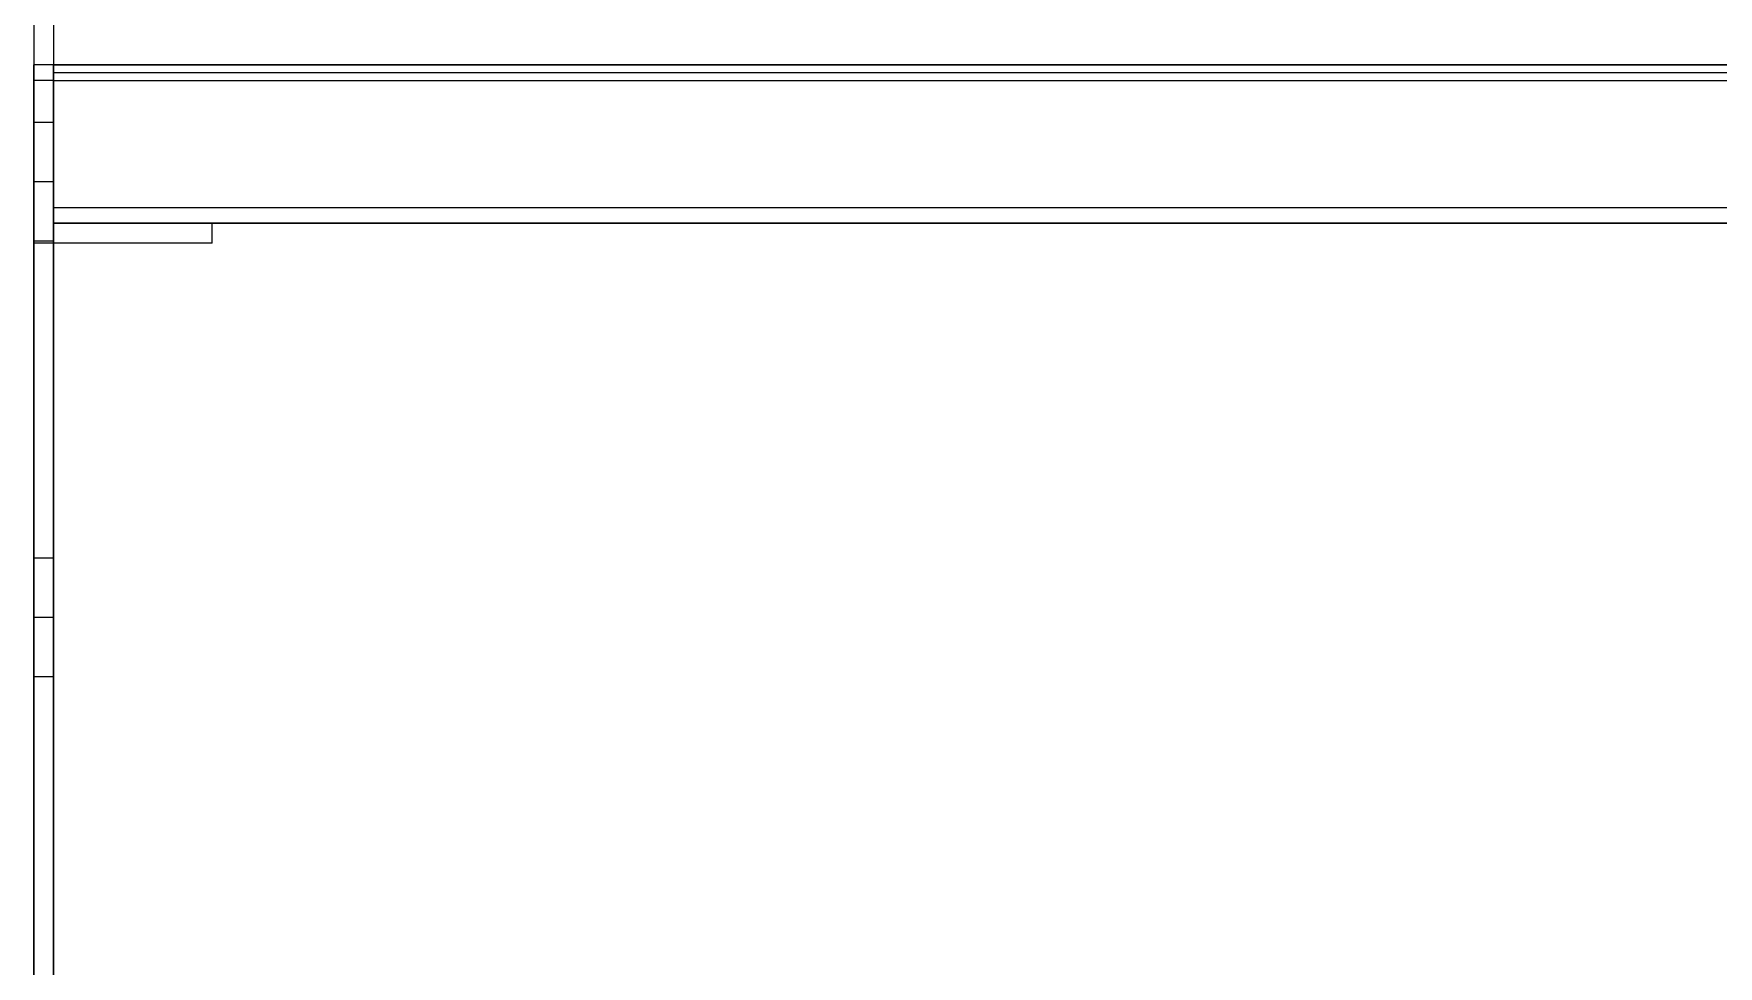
# Model space of a CAD drawing. Header units: millimetres. Extents: x 27531 to 32481, y 14140 to 19587.
# Drawn here: x 27949.2 to 28366.6, y 15274.5 to 15505.7 of the extents above; entities that cross this region are included whole.
import ezdxf

# ---------------------------------------------------------------- set-up
doc = ezdxf.new("R2010")
doc.units = ezdxf.units.MM
doc.header["$LTSCALE"] = 3
doc.layers.add('Warstwa 1', color=7, linetype='Continuous')

# ---------------------------------------------------------------- blocks, each defined once
blk = doc.blocks.new('ad')
at = {"layer": 'Warstwa 1', "color": 7, "lineweight": 18}
for points in [[(-18972.88, 39860.69), (-18977.79, 39860.69)], [(-18977.79, 39860.69), (-18977.79, 39860.69)], [(-18972.88, 39860.69), (-18977.79, 39860.69)], [(-18977.79, 39860.69), (-18977.79, 39816.51)], [(-18977.79, 39856.77), (-18977.79, 39860.69)], [(-18972.88, 39860.69), (-18977.79, 39860.69)], [(-18977.79, 39860.69), (-18977.79, 39860.69)], [(-18972.88, 39860.69), (-18977.79, 39860.69)], [(-18977.79, 39856.77), (-18977.79, 39860.69)], [(-18977.79, 39860.69), (-18977.79, 39816.51)], [(-18972.88, 39860.69), (-17401.8, 39860.69)], [(-18972.88, 39860.69), (-18972.88, 39860.69)], [(-18972.88, 39860.69), (-17401.8, 39860.69)], [(-18972.88, 39856.77), (-18972.88, 39860.69)], [(-18972.88, 39860.69), (-18972.88, 39856.77)], [(-18972.88, 39860.69), (-17401.8, 39860.69)], [(-18972.88, 39860.69), (-18972.88, 39860.69)], [(-18972.88, 39860.69), (-17401.8, 39860.69)], [(-18972.88, 39856.77), (-18972.88, 39860.69)], [(-18972.88, 39860.69), (-18972.88, 39856.77)], [(-18972.88, 39860.69), (-17401.8, 39860.69)], [(-18972.88, 39860.69), (-18972.88, 39860.69)], [(-18972.88, 39860.69), (-17401.8, 39860.69)], [(-18972.88, 39860.69), (-17401.8, 39860.69)], [(-18972.88, 39860.69), (-18972.88, 39860.69)], [(-18972.88, 39860.69), (-17401.8, 39860.69)], [(-18972.88, 39860.69), (-17401.8, 39860.69)], [(-18972.88, 39860.69), (-17401.8, 39860.69)], [(-18972.88, 39860.69), (-18972.88, 39860.69)], [(-18972.88, 39860.69), (-17401.8, 39860.69)], [(-18972.88, 39860.69), (-17401.8, 39860.69)], [(-18972.88, 39860.69), (-18972.88, 39856.77)], [(-18972.88, 39860.69), (-18972.88, 39860.69)], [(-18972.88, 39860.69), (-18972.88, 39860.69)], [(-18972.88, 39860.69), (-18972.88, 39856.77)], [(-18972.88, 39860.69), (-18972.88, 39816.51)], [(-18972.88, 39860.69), (-18972.88, 39860.69)], [(-18972.88, 39860.69), (-18972.88, 39816.51)], [(-18972.88, 39860.69), (-18972.88, 39856.77)], [(-18972.88, 39860.69), (-18972.88, 39860.69)], [(-18972.88, 39821.42), (-18972.88, 39860.69)], [(-17401.8, 39860.69), (-18972.88, 39860.69)], [(-18972.88, 39858.73), (-18972.88, 39860.69)], [(-18972.88, 39860.69), (-18972.88, 39821.42)], [(-18972.88, 39860.69), (-18972.88, 39860.69)], [(-17401.8, 39860.69), (-18972.88, 39860.69)], [(-18972.88, 39860.69), (-18972.88, 39858.73)], [(-18972.88, 39860.69), (-18972.88, 39821.42)], [(-18972.88, 39860.69), (-18972.88, 39860.69)], [(-17401.8, 39860.69), (-18972.88, 39860.69)], [(-18972.88, 39860.69), (-18972.88, 39858.73)], [(-18972.88, 39860.69), (-18972.88, 39860.69)], [(-18972.88, 39821.42), (-18972.88, 39860.69)], [(-17401.8, 39860.69), (-18972.88, 39860.69)], [(-18972.88, 39858.73), (-18972.88, 39860.69)], [(-18977.79, 39409.01), (-18977.79, 39856.77)], [(-18972.88, 39856.77), (-18977.79, 39856.77)], [(-18977.79, 39409.01), (-18977.79, 39856.77)], [(-18972.88, 39856.77), (-18977.79, 39856.77)], [(-18972.88, 39858.73), (-18972.88, 39821.42)], [(-17401.8, 39858.73), (-18972.88, 39858.73)], [(-18972.88, 39821.42), (-18972.88, 39858.73)], [(-17401.8, 39858.73), (-18972.88, 39858.73)], [(-18972.88, 39821.42), (-18972.88, 39858.73)], [(-17401.8, 39858.73), (-18972.88, 39858.73)], [(-18972.88, 39858.73), (-18972.88, 39821.42)], [(-17401.8, 39858.73), (-18972.88, 39858.73)], [(-18972.88, 39821.42), (-18972.88, 39856.77)], [(-18972.88, 39856.77), (-18972.88, 39821.42)], [(-18972.88, 39856.77), (-17401.8, 39856.77)], [(-18972.88, 39856.77), (-17401.8, 39856.77)], [(-18972.88, 39821.42), (-18972.88, 39856.77)], [(-18972.88, 39856.77), (-18972.88, 39821.42)], [(-18972.88, 39856.77), (-17401.8, 39856.77)], [(-18972.88, 39856.77), (-17401.8, 39856.77)], [(-18972.88, 39856.77), (-17401.8, 39856.77)], [(-18972.88, 39825.34), (-18972.88, 39856.77)], [(-18972.88, 39856.77), (-18972.88, 39821.42)], [(-18972.88, 39856.77), (-17401.8, 39856.77)], [(-18972.88, 39856.77), (-17401.8, 39856.77)], [(-18972.88, 39821.42), (-18972.88, 39856.77)], [(-18972.88, 39856.77), (-18972.88, 39821.42)], [(-18972.88, 39856.77), (-17401.8, 39856.77)], [(-18972.88, 39856.77), (-17401.8, 39856.77)], [(-18972.88, 39856.77), (-17401.8, 39856.77)], [(-18972.88, 39821.42), (-18972.88, 39856.77)], [(-18972.88, 39856.77), (-18972.88, 39821.42)], [(-18972.88, 39856.77), (-17401.8, 39856.77)], [(-18972.88, 39821.42), (-18972.88, 39856.77)], [(-18972.88, 39856.77), (-18972.88, 39821.42)], [(-18972.88, 39856.77), (-17401.8, 39856.77)], [(-18972.88, 39409.01), (-18972.88, 39856.77)], [(-18972.88, 39409.01), (-18972.88, 39856.77)], [(-18977.79, 39846.42), (-18977.79, 39846.42)], [(-18972.88, 39846.42), (-18977.79, 39846.42)], [(-18972.88, 39846.42), (-18977.79, 39846.42)], [(-18972.88, 39846.42), (-18972.88, 39846.42)], [(-18972.88, 39831.69), (-18977.79, 39831.69)], [(-18972.88, 39831.69), (-18977.79, 39831.69)], [(-18972.88, 39825.34), (-17401.8, 39825.34)], [(-18972.88, 39823.05), (-18972.88, 39823.05)], [(-18972.88, 39821.42), (-18972.88, 39821.42)], [(-18972.88, 39821.42), (-18972.88, 39821.42)], [(-18972.88, 39821.42), (-17401.8, 39821.42)], [(-18972.88, 39821.42), (-18972.88, 39821.42)], [(-18972.88, 39821.42), (-18972.88, 39821.42)], [(-18972.88, 39821.42), (-18972.88, 39821.42)], [(-18972.88, 39821.42), (-18972.88, 39821.42)], [(-18933.6, 39821.42), (-18972.88, 39821.42)], [(-18972.88, 39816.51), (-18972.88, 39821.42)], [(-18972.88, 39821.42), (-18972.88, 39821.42)], [(-18972.88, 39816.51), (-18972.88, 39821.42)], [(-18933.6, 39821.42), (-18972.88, 39821.42)], [(-18933.6, 39821.42), (-18972.88, 39821.42)], [(-18972.88, 39816.51), (-18972.88, 39821.42)], [(-18972.88, 39821.42), (-18972.88, 39821.42)], [(-18972.88, 39816.51), (-18972.88, 39821.42)], [(-18933.6, 39821.42), (-18972.88, 39821.42)], [(-18972.88, 39821.42), (-18972.88, 39821.42)], [(-18972.88, 39821.42), (-18972.88, 39821.42)], [(-18972.88, 39821.42), (-18972.88, 39821.42)], [(-18972.88, 39821.42), (-18972.88, 39821.42)], [(-18933.6, 39816.51), (-18933.6, 39821.42)], [(-18933.6, 39816.51), (-18933.6, 39821.42)], [(-18933.6, 39821.42), (-18933.6, 39821.42)], [(-18933.6, 39816.51), (-18933.6, 39821.42)], [(-18933.6, 39816.51), (-18933.6, 39821.42)], [(-18933.6, 39821.42), (-18933.6, 39821.42)], [(-18977.79, 39816.97), (-18977.79, 39816.97)], [(-18972.88, 39816.97), (-18977.79, 39816.97)], [(-18972.88, 39816.97), (-18977.79, 39816.97)], [(-18977.79, 39816.51), (-18977.79, 39409.01)], [(-18972.88, 39816.51), (-18977.79, 39816.51)], [(-18972.88, 39816.51), (-18977.79, 39816.51)], [(-18977.79, 39816.51), (-18977.79, 39409.01)], [(-18972.88, 39816.97), (-18972.88, 39816.97)], [(-18933.6, 39816.51), (-18972.88, 39816.51)], [(-18972.88, 39816.51), (-18972.88, 39816.51)], [(-18933.6, 39816.51), (-18972.88, 39816.51)], [(-18933.6, 39816.51), (-18972.88, 39816.51)], [(-18972.88, 39816.51), (-18972.88, 39816.51)], [(-18933.6, 39816.51), (-18972.88, 39816.51)], [(-18972.88, 39816.51), (-18972.88, 39409.01)], [(-18972.88, 39816.51), (-18972.88, 39409.01)], [(-18933.6, 39816.51), (-18933.6, 39816.51)], [(-18933.6, 39816.51), (-18933.6, 39816.51)], [(-18977.79, 39738.41), (-18977.79, 39738.41)], [(-18972.88, 39738.41), (-18977.79, 39738.41)], [(-18972.88, 39738.41), (-18977.79, 39738.41)], [(-18977.79, 39738.41), (-18977.79, 39738.41)], [(-18972.88, 39738.41), (-18977.79, 39738.41)], [(-18972.88, 39738.41), (-18977.79, 39738.41)], [(-18977.79, 39738.41), (-18977.79, 39738.41)], [(-18972.88, 39738.41), (-18977.79, 39738.41)], [(-18972.88, 39738.41), (-18977.79, 39738.41)], [(-18972.88, 39738.41), (-18972.88, 39738.41)], [(-18972.88, 39738.41), (-18972.88, 39738.41)], [(-18972.88, 39738.41), (-18972.88, 39738.41)], [(-18972.88, 39723.68), (-18977.79, 39723.68)], [(-18972.88, 39723.68), (-18977.79, 39723.68)], [(-18972.88, 39723.68), (-18977.79, 39723.68)], [(-18972.88, 39723.68), (-18977.79, 39723.68)], [(-18972.88, 39723.68), (-18977.79, 39723.68)], [(-18972.88, 39723.68), (-18977.79, 39723.68)], [(-18977.79, 39708.95), (-18977.79, 39708.95)], [(-18972.88, 39708.95), (-18977.79, 39708.95)], [(-18972.88, 39708.95), (-18977.79, 39708.95)], [(-18977.79, 39708.95), (-18977.79, 39708.95)], [(-18972.88, 39708.95), (-18977.79, 39708.95)], [(-18972.88, 39708.95), (-18977.79, 39708.95)], [(-18977.79, 39708.95), (-18977.79, 39708.95)], [(-18972.88, 39708.95), (-18977.79, 39708.95)], [(-18972.88, 39708.95), (-18977.79, 39708.95)], [(-18972.88, 39708.95), (-18972.88, 39708.95)], [(-18972.88, 39708.95), (-18972.88, 39708.95)], [(-18972.88, 39708.95), (-18972.88, 39708.95)]]:
    blk.add_lwpolyline(points, dxfattribs=at)
for points, knots in [([(-18977.79, 40132.35), (-18977.79, 40027.99), (-18977.79, 39923.63), (-18977.79, 39819.27), (-18977.79, 39749.69), (-18977.79, 39680.13), (-18977.79, 39610.55), (-18977.79, 39542.38), (-18977.79, 39474.23), (-18977.79, 39406.06)], [0, 0, 0, 0, 1, 1, 1, 2, 2, 2, 3, 3, 3, 3]), ([(-18977.79, 40132.35), (-18977.79, 40056.16), (-18977.79, 39979.99), (-18977.79, 39903.8), (-18977.79, 39827.6), (-18977.79, 39751.42), (-18977.79, 39675.22), (-18977.79, 39598.49), (-18977.79, 39521.83), (-18977.79, 39445.1)], [0, 0, 0, 0, 1, 1, 1, 2, 2, 2, 3, 3, 3, 3]), ([(-18972.88, 40132.35), (-18972.88, 40056.16), (-18972.88, 39979.99), (-18972.88, 39903.8), (-18972.88, 39827.6), (-18972.88, 39751.42), (-18972.88, 39675.22), (-18972.88, 39598.49), (-18972.88, 39521.83), (-18972.88, 39445.1)], [0, 0, 0, 0, 1, 1, 1, 2, 2, 2, 3, 3, 3, 3]), ([(-18972.88, 40132.35), (-18972.88, 40027.99), (-18972.88, 39923.63), (-18972.88, 39819.27), (-18972.88, 39749.69), (-18972.88, 39680.13), (-18972.88, 39610.55), (-18972.88, 39542.38), (-18972.88, 39474.23), (-18972.88, 39406.06)], [0, 0, 0, 0, 1, 1, 1, 2, 2, 2, 3, 3, 3, 3]), ([(-18972.88, 39860.69), (-18972.88, 39860.69), (-18972.88, 39860.61), (-18972.88, 39860.46), (-18972.88, 39860.31), (-18972.88, 39860.08), (-18972.88, 39859.8), (-18972.88, 39859.52), (-18972.88, 39859.18), (-18972.88, 39858.81), (-18972.88, 39858.42), (-18972.88, 39858.04), (-18972.88, 39857.6), (-18972.88, 39857.32), (-18972.88, 39857.06), (-18972.88, 39856.77)], [0, 0, 0, 0, 1, 1, 1, 2, 2, 2, 3, 3, 3, 4, 4, 4, 5, 5, 5, 5]), ([(-18972.88, 39856.77), (-18972.88, 39857.22), (-18972.88, 39857.77), (-18972.88, 39858.19), (-18972.88, 39858.62), (-18972.88, 39859.06), (-18972.88, 39859.4), (-18972.88, 39859.75), (-18972.88, 39860.04), (-18972.88, 39860.26), (-18972.88, 39860.48), (-18972.88, 39860.6), (-18972.88, 39860.66), (-18972.88, 39860.68), (-18972.88, 39860.69), (-18972.88, 39860.69)], [0, 0, 0, 0, 1, 1, 1, 2, 2, 2, 3, 3, 3, 4, 4, 4, 5, 5, 5, 5]), ([(-18972.88, 39860.69), (-18972.88, 39860.69), (-18972.88, 39860.61), (-18972.88, 39860.46), (-18972.88, 39860.31), (-18972.88, 39860.08), (-18972.88, 39859.8), (-18972.88, 39859.52), (-18972.88, 39859.18), (-18972.88, 39858.81), (-18972.88, 39858.42), (-18972.88, 39858.04), (-18972.88, 39857.6), (-18972.88, 39857.32), (-18972.88, 39857.06), (-18972.88, 39856.77)], [0, 0, 0, 0, 1, 1, 1, 2, 2, 2, 3, 3, 3, 4, 4, 4, 5, 5, 5, 5]), ([(-18972.88, 39856.77), (-18972.88, 39857.22), (-18972.88, 39857.77), (-18972.88, 39858.19), (-18972.88, 39858.62), (-18972.88, 39859.06), (-18972.88, 39859.4), (-18972.88, 39859.75), (-18972.88, 39860.04), (-18972.88, 39860.26), (-18972.88, 39860.48), (-18972.88, 39860.6), (-18972.88, 39860.66), (-18972.88, 39860.68), (-18972.88, 39860.69), (-18972.88, 39860.69)], [0, 0, 0, 0, 1, 1, 1, 2, 2, 2, 3, 3, 3, 4, 4, 4, 5, 5, 5, 5]), ([(-18972.88, 39856.77), (-18972.88, 39857.19), (-18972.88, 39857.7), (-18972.88, 39858.1), (-18972.88, 39858.51), (-18972.88, 39858.93), (-18972.88, 39859.26), (-18972.88, 39859.6), (-18972.88, 39859.89), (-18972.88, 39860.12), (-18972.88, 39860.36), (-18972.88, 39860.51), (-18972.88, 39860.6), (-18972.88, 39860.67), (-18972.88, 39860.69), (-18972.88, 39860.69)], [0, 0, 0, 0, 1, 1, 1, 2, 2, 2, 3, 3, 3, 4, 4, 4, 5, 5, 5, 5]), ([(-18972.88, 39860.69), (-18972.88, 39860.69), (-18972.88, 39860.59), (-18972.88, 39860.43), (-18972.88, 39860.26), (-18972.88, 39859.99), (-18972.88, 39859.68), (-18972.88, 39859.36), (-18972.88, 39858.99), (-18972.88, 39858.57), (-18972.88, 39858.14), (-18972.88, 39857.73), (-18972.88, 39857.25), (-18972.88, 39857.09), (-18972.88, 39856.93), (-18972.88, 39856.77)], [0, 0, 0, 0, 1, 1, 1, 2, 2, 2, 3, 3, 3, 4, 4, 4, 5, 5, 5, 5]), ([(-18972.88, 39856.77), (-18972.88, 39857.22), (-18972.88, 39857.77), (-18972.88, 39858.19), (-18972.88, 39858.62), (-18972.88, 39859.06), (-18972.88, 39859.4), (-18972.88, 39859.75), (-18972.88, 39860.04), (-18972.88, 39860.26), (-18972.88, 39860.48), (-18972.88, 39860.6), (-18972.88, 39860.66), (-18972.88, 39860.68), (-18972.88, 39860.69), (-18972.88, 39860.69)], [0, 0, 0, 0, 1, 1, 1, 2, 2, 2, 3, 3, 3, 4, 4, 4, 5, 5, 5, 5]), ([(-18977.79, 39846.42), (-18977.79, 39846.42), (-18977.79, 39846.27), (-18977.79, 39845.97), (-18977.79, 39845.67), (-18977.79, 39845.21), (-18977.79, 39844.64), (-18977.79, 39844.08), (-18977.79, 39843.35), (-18977.79, 39842.55), (-18977.79, 39841.76), (-18977.79, 39840.8), (-18977.79, 39839.83), (-18977.79, 39838.87), (-18977.79, 39837.73), (-18977.79, 39836.65), (-18977.79, 39835.57), (-18977.79, 39834.35), (-18977.79, 39833.21), (-18977.79, 39832.71), (-18977.79, 39832.2), (-18977.79, 39831.69)], [0, 0, 0, 0, 1, 1, 1, 2, 2, 2, 3, 3, 3, 4, 4, 4, 5, 5, 5, 6, 6, 6, 7, 7, 7, 7]), ([(-18977.79, 39831.69), (-18977.79, 39832.94), (-18977.79, 39834.13), (-18977.79, 39835.33), (-18977.79, 39836.54), (-18977.79, 39837.63), (-18977.79, 39838.72), (-18977.79, 39839.81), (-18977.79, 39840.75), (-18977.79, 39841.66), (-18977.79, 39842.56), (-18977.79, 39843.31), (-18977.79, 39843.98), (-18977.79, 39844.64), (-18977.79, 39845.17), (-18977.79, 39845.57), (-18977.79, 39845.97), (-18977.79, 39846.23), (-18977.79, 39846.35), (-18977.79, 39846.4), (-18977.79, 39846.42), (-18977.79, 39846.42)], [0, 0, 0, 0, 1, 1, 1, 2, 2, 2, 3, 3, 3, 4, 4, 4, 5, 5, 5, 6, 6, 6, 7, 7, 7, 7]), ([(-18972.88, 39846.42), (-18972.88, 39846.42), (-18972.88, 39846.27), (-18972.88, 39845.97), (-18972.88, 39845.67), (-18972.88, 39845.21), (-18972.88, 39844.64), (-18972.88, 39844.08), (-18972.88, 39843.35), (-18972.88, 39842.55), (-18972.88, 39841.76), (-18972.88, 39840.8), (-18972.88, 39839.83), (-18972.88, 39838.87), (-18972.88, 39837.73), (-18972.88, 39836.65), (-18972.88, 39835.57), (-18972.88, 39834.35), (-18972.88, 39833.21), (-18972.88, 39832.71), (-18972.88, 39832.2), (-18972.88, 39831.69)], [0, 0, 0, 0, 1, 1, 1, 2, 2, 2, 3, 3, 3, 4, 4, 4, 5, 5, 5, 6, 6, 6, 7, 7, 7, 7]), ([(-18972.88, 39831.69), (-18972.88, 39832.94), (-18972.88, 39834.13), (-18972.88, 39835.33), (-18972.88, 39836.54), (-18972.88, 39837.63), (-18972.88, 39838.72), (-18972.88, 39839.81), (-18972.88, 39840.75), (-18972.88, 39841.66), (-18972.88, 39842.56), (-18972.88, 39843.31), (-18972.88, 39843.98), (-18972.88, 39844.64), (-18972.88, 39845.17), (-18972.88, 39845.57), (-18972.88, 39845.97), (-18972.88, 39846.23), (-18972.88, 39846.35), (-18972.88, 39846.4), (-18972.88, 39846.42), (-18972.88, 39846.42)], [0, 0, 0, 0, 1, 1, 1, 2, 2, 2, 3, 3, 3, 4, 4, 4, 5, 5, 5, 6, 6, 6, 7, 7, 7, 7]), ([(-18977.79, 39831.69), (-18977.79, 39830.48), (-18977.79, 39829.23), (-18977.79, 39828.06), (-18977.79, 39826.87), (-18977.79, 39825.75), (-18977.79, 39824.67), (-18977.79, 39823.58), (-18977.79, 39822.65), (-18977.79, 39821.74), (-18977.79, 39820.83), (-18977.79, 39820.09), (-18977.79, 39819.41), (-18977.79, 39818.74), (-18977.79, 39818.23), (-18977.79, 39817.82), (-18977.79, 39817.42), (-18977.79, 39817.17), (-18977.79, 39817.04), (-18977.79, 39816.99), (-18977.79, 39816.97), (-18977.79, 39816.97)], [0, 0, 0, 0, 1, 1, 1, 2, 2, 2, 3, 3, 3, 4, 4, 4, 5, 5, 5, 6, 6, 6, 7, 7, 7, 7]), ([(-18977.79, 39816.97), (-18977.79, 39816.97), (-18977.79, 39817.12), (-18977.79, 39817.42), (-18977.79, 39817.72), (-18977.79, 39818.18), (-18977.79, 39818.75), (-18977.79, 39819.31), (-18977.79, 39820.06), (-18977.79, 39820.85), (-18977.79, 39821.63), (-18977.79, 39822.61), (-18977.79, 39823.57), (-18977.79, 39824.54), (-18977.79, 39825.66), (-18977.79, 39826.75), (-18977.79, 39827.85), (-18977.79, 39829.04), (-18977.79, 39830.2), (-18977.79, 39830.69), (-18977.79, 39831.19), (-18977.79, 39831.69)], [0, 0, 0, 0, 1, 1, 1, 2, 2, 2, 3, 3, 3, 4, 4, 4, 5, 5, 5, 6, 6, 6, 7, 7, 7, 7]), ([(-18972.88, 39831.69), (-18972.88, 39830.48), (-18972.88, 39829.23), (-18972.88, 39828.06), (-18972.88, 39826.87), (-18972.88, 39825.75), (-18972.88, 39824.67), (-18972.88, 39823.58), (-18972.88, 39822.65), (-18972.88, 39821.74), (-18972.88, 39820.83), (-18972.88, 39820.09), (-18972.88, 39819.41), (-18972.88, 39818.74), (-18972.88, 39818.23), (-18972.88, 39817.82), (-18972.88, 39817.42), (-18972.88, 39817.17), (-18972.88, 39817.04), (-18972.88, 39816.99), (-18972.88, 39816.97), (-18972.88, 39816.97)], [0, 0, 0, 0, 1, 1, 1, 2, 2, 2, 3, 3, 3, 4, 4, 4, 5, 5, 5, 6, 6, 6, 7, 7, 7, 7]), ([(-18972.88, 39816.97), (-18972.88, 39816.97), (-18972.88, 39817.12), (-18972.88, 39817.42), (-18972.88, 39817.72), (-18972.88, 39818.18), (-18972.88, 39818.75), (-18972.88, 39819.31), (-18972.88, 39820.06), (-18972.88, 39820.85), (-18972.88, 39821.63), (-18972.88, 39822.61), (-18972.88, 39823.57), (-18972.88, 39824.54), (-18972.88, 39825.66), (-18972.88, 39826.75), (-18972.88, 39827.85), (-18972.88, 39829.04), (-18972.88, 39830.2), (-18972.88, 39830.69), (-18972.88, 39831.19), (-18972.88, 39831.69)], [0, 0, 0, 0, 1, 1, 1, 2, 2, 2, 3, 3, 3, 4, 4, 4, 5, 5, 5, 6, 6, 6, 7, 7, 7, 7]), ([(-18972.88, 39825.34), (-18972.88, 39824.92), (-18972.88, 39824.41), (-18972.88, 39824.01), (-18972.88, 39823.6), (-18972.88, 39823.18), (-18972.88, 39822.85), (-18972.88, 39822.51), (-18972.88, 39822.22), (-18972.88, 39821.99), (-18972.88, 39821.76), (-18972.88, 39821.6), (-18972.88, 39821.51), (-18972.88, 39821.44), (-18972.88, 39821.42), (-18972.88, 39821.42)], [0, 0, 0, 0, 1, 1, 1, 2, 2, 2, 3, 3, 3, 4, 4, 4, 5, 5, 5, 5]), ([(-18977.79, 39738.41), (-18977.79, 39738.41), (-18977.79, 39738.26), (-18977.79, 39737.96), (-18977.79, 39737.66), (-18977.79, 39737.2), (-18977.79, 39736.63), (-18977.79, 39736.07), (-18977.79, 39735.33), (-18977.79, 39734.54), (-18977.79, 39733.76), (-18977.79, 39732.78), (-18977.79, 39731.82), (-18977.79, 39730.87), (-18977.79, 39729.71), (-18977.79, 39728.64), (-18977.79, 39727.57), (-18977.79, 39726.33), (-18977.79, 39725.2), (-18977.79, 39724.7), (-18977.79, 39724.18), (-18977.79, 39723.68)], [0, 0, 0, 0, 1, 1, 1, 2, 2, 2, 3, 3, 3, 4, 4, 4, 5, 5, 5, 6, 6, 6, 7, 7, 7, 7]), ([(-18977.79, 39723.68), (-18977.79, 39724.93), (-18977.79, 39726.11), (-18977.79, 39727.32), (-18977.79, 39728.54), (-18977.79, 39729.6), (-18977.79, 39730.71), (-18977.79, 39731.81), (-18977.79, 39732.72), (-18977.79, 39733.64), (-18977.79, 39734.55), (-18977.79, 39735.29), (-18977.79, 39735.97), (-18977.79, 39736.64), (-18977.79, 39737.15), (-18977.79, 39737.56), (-18977.79, 39737.96), (-18977.79, 39738.21), (-18977.79, 39738.34), (-18977.79, 39738.39), (-18977.79, 39738.41), (-18977.79, 39738.41)], [0, 0, 0, 0, 1, 1, 1, 2, 2, 2, 3, 3, 3, 4, 4, 4, 5, 5, 5, 6, 6, 6, 7, 7, 7, 7]), ([(-18977.79, 39738.41), (-18977.79, 39738.41), (-18977.79, 39738.28), (-18977.79, 39738.02), (-18977.79, 39737.76), (-18977.79, 39737.38), (-18977.79, 39736.88), (-18977.79, 39736.39), (-18977.79, 39735.77), (-18977.79, 39735.06), (-18977.79, 39734.36), (-18977.79, 39733.55), (-18977.79, 39732.68), (-18977.79, 39731.81), (-18977.79, 39730.85), (-18977.79, 39729.85), (-18977.79, 39728.86), (-18977.79, 39727.81), (-18977.79, 39726.74), (-18977.79, 39725.74), (-18977.79, 39724.71), (-18977.79, 39723.68)], [0, 0, 0, 0, 1, 1, 1, 2, 2, 2, 3, 3, 3, 4, 4, 4, 5, 5, 5, 6, 6, 6, 7, 7, 7, 7]), ([(-18977.79, 39723.68), (-18977.79, 39724.82), (-18977.79, 39725.95), (-18977.79, 39727.05), (-18977.79, 39728.15), (-18977.79, 39729.21), (-18977.79, 39730.22), (-18977.79, 39731.23), (-18977.79, 39732.17), (-18977.79, 39733.03), (-18977.79, 39733.89), (-18977.79, 39734.67), (-18977.79, 39735.35), (-18977.79, 39736.02), (-18977.79, 39736.59), (-18977.79, 39737.06), (-18977.79, 39737.52), (-18977.79, 39737.86), (-18977.79, 39738.09), (-18977.79, 39738.3), (-18977.79, 39738.41), (-18977.79, 39738.41)], [0, 0, 0, 0, 1, 1, 1, 2, 2, 2, 3, 3, 3, 4, 4, 4, 5, 5, 5, 6, 6, 6, 7, 7, 7, 7]), ([(-18977.79, 39738.41), (-18977.79, 39738.41), (-18977.79, 39738.28), (-18977.79, 39738.02), (-18977.79, 39737.76), (-18977.79, 39737.38), (-18977.79, 39736.88), (-18977.79, 39736.39), (-18977.79, 39735.77), (-18977.79, 39735.06), (-18977.79, 39734.36), (-18977.79, 39733.55), (-18977.79, 39732.68), (-18977.79, 39731.81), (-18977.79, 39730.85), (-18977.79, 39729.85), (-18977.79, 39728.86), (-18977.79, 39727.81), (-18977.79, 39726.74), (-18977.79, 39725.74), (-18977.79, 39724.71), (-18977.79, 39723.68)], [0, 0, 0, 0, 1, 1, 1, 2, 2, 2, 3, 3, 3, 4, 4, 4, 5, 5, 5, 6, 6, 6, 7, 7, 7, 7]), ([(-18977.79, 39723.68), (-18977.79, 39724.82), (-18977.79, 39725.95), (-18977.79, 39727.05), (-18977.79, 39728.15), (-18977.79, 39729.21), (-18977.79, 39730.22), (-18977.79, 39731.23), (-18977.79, 39732.17), (-18977.79, 39733.03), (-18977.79, 39733.89), (-18977.79, 39734.67), (-18977.79, 39735.35), (-18977.79, 39736.02), (-18977.79, 39736.59), (-18977.79, 39737.06), (-18977.79, 39737.52), (-18977.79, 39737.86), (-18977.79, 39738.09), (-18977.79, 39738.3), (-18977.79, 39738.41), (-18977.79, 39738.41)], [0, 0, 0, 0, 1, 1, 1, 2, 2, 2, 3, 3, 3, 4, 4, 4, 5, 5, 5, 6, 6, 6, 7, 7, 7, 7]), ([(-18972.88, 39738.41), (-18972.88, 39738.41), (-18972.88, 39738.26), (-18972.88, 39737.96), (-18972.88, 39737.66), (-18972.88, 39737.2), (-18972.88, 39736.63), (-18972.88, 39736.07), (-18972.88, 39735.33), (-18972.88, 39734.54), (-18972.88, 39733.76), (-18972.88, 39732.78), (-18972.88, 39731.82), (-18972.88, 39730.87), (-18972.88, 39729.71), (-18972.88, 39728.64), (-18972.88, 39727.57), (-18972.88, 39726.33), (-18972.88, 39725.2), (-18972.88, 39724.7), (-18972.88, 39724.18), (-18972.88, 39723.68)], [0, 0, 0, 0, 1, 1, 1, 2, 2, 2, 3, 3, 3, 4, 4, 4, 5, 5, 5, 6, 6, 6, 7, 7, 7, 7]), ([(-18972.88, 39723.68), (-18972.88, 39724.93), (-18972.88, 39726.11), (-18972.88, 39727.32), (-18972.88, 39728.54), (-18972.88, 39729.6), (-18972.88, 39730.71), (-18972.88, 39731.81), (-18972.88, 39732.72), (-18972.88, 39733.64), (-18972.88, 39734.55), (-18972.88, 39735.29), (-18972.88, 39735.97), (-18972.88, 39736.64), (-18972.88, 39737.15), (-18972.88, 39737.56), (-18972.88, 39737.96), (-18972.88, 39738.21), (-18972.88, 39738.34), (-18972.88, 39738.39), (-18972.88, 39738.41), (-18972.88, 39738.41)], [0, 0, 0, 0, 1, 1, 1, 2, 2, 2, 3, 3, 3, 4, 4, 4, 5, 5, 5, 6, 6, 6, 7, 7, 7, 7]), ([(-18972.88, 39738.41), (-18972.88, 39738.41), (-18972.88, 39738.28), (-18972.88, 39738.02), (-18972.88, 39737.76), (-18972.88, 39737.38), (-18972.88, 39736.88), (-18972.88, 39736.39), (-18972.88, 39735.77), (-18972.88, 39735.06), (-18972.88, 39734.36), (-18972.88, 39733.55), (-18972.88, 39732.68), (-18972.88, 39731.81), (-18972.88, 39730.85), (-18972.88, 39729.85), (-18972.88, 39728.86), (-18972.88, 39727.81), (-18972.88, 39726.74), (-18972.88, 39725.74), (-18972.88, 39724.71), (-18972.88, 39723.68)], [0, 0, 0, 0, 1, 1, 1, 2, 2, 2, 3, 3, 3, 4, 4, 4, 5, 5, 5, 6, 6, 6, 7, 7, 7, 7]), ([(-18972.88, 39723.68), (-18972.88, 39724.82), (-18972.88, 39725.95), (-18972.88, 39727.05), (-18972.88, 39728.15), (-18972.88, 39729.21), (-18972.88, 39730.22), (-18972.88, 39731.23), (-18972.88, 39732.17), (-18972.88, 39733.03), (-18972.88, 39733.89), (-18972.88, 39734.67), (-18972.88, 39735.35), (-18972.88, 39736.02), (-18972.88, 39736.59), (-18972.88, 39737.06), (-18972.88, 39737.52), (-18972.88, 39737.86), (-18972.88, 39738.09), (-18972.88, 39738.3), (-18972.88, 39738.41), (-18972.88, 39738.41)], [0, 0, 0, 0, 1, 1, 1, 2, 2, 2, 3, 3, 3, 4, 4, 4, 5, 5, 5, 6, 6, 6, 7, 7, 7, 7]), ([(-18972.88, 39738.41), (-18972.88, 39738.41), (-18972.88, 39738.28), (-18972.88, 39738.02), (-18972.88, 39737.76), (-18972.88, 39737.38), (-18972.88, 39736.88), (-18972.88, 39736.39), (-18972.88, 39735.77), (-18972.88, 39735.06), (-18972.88, 39734.36), (-18972.88, 39733.55), (-18972.88, 39732.68), (-18972.88, 39731.81), (-18972.88, 39730.85), (-18972.88, 39729.85), (-18972.88, 39728.86), (-18972.88, 39727.81), (-18972.88, 39726.74), (-18972.88, 39725.74), (-18972.88, 39724.71), (-18972.88, 39723.68)], [0, 0, 0, 0, 1, 1, 1, 2, 2, 2, 3, 3, 3, 4, 4, 4, 5, 5, 5, 6, 6, 6, 7, 7, 7, 7]), ([(-18972.88, 39723.68), (-18972.88, 39724.82), (-18972.88, 39725.95), (-18972.88, 39727.05), (-18972.88, 39728.15), (-18972.88, 39729.21), (-18972.88, 39730.22), (-18972.88, 39731.23), (-18972.88, 39732.17), (-18972.88, 39733.03), (-18972.88, 39733.89), (-18972.88, 39734.67), (-18972.88, 39735.35), (-18972.88, 39736.02), (-18972.88, 39736.59), (-18972.88, 39737.06), (-18972.88, 39737.52), (-18972.88, 39737.86), (-18972.88, 39738.09), (-18972.88, 39738.3), (-18972.88, 39738.41), (-18972.88, 39738.41)], [0, 0, 0, 0, 1, 1, 1, 2, 2, 2, 3, 3, 3, 4, 4, 4, 5, 5, 5, 6, 6, 6, 7, 7, 7, 7]), ([(-18977.79, 39723.68), (-18977.79, 39722.47), (-18977.79, 39721.22), (-18977.79, 39720.04), (-18977.79, 39718.85), (-18977.79, 39717.75), (-18977.79, 39716.66), (-18977.79, 39715.56), (-18977.79, 39714.65), (-18977.79, 39713.72), (-18977.79, 39712.81), (-18977.79, 39712.09), (-18977.79, 39711.4), (-18977.79, 39710.72), (-18977.79, 39710.23), (-18977.79, 39709.81), (-18977.79, 39709.41), (-18977.79, 39709.16), (-18977.79, 39709.03), (-18977.79, 39708.98), (-18977.79, 39708.95), (-18977.79, 39708.95)], [0, 0, 0, 0, 1, 1, 1, 2, 2, 2, 3, 3, 3, 4, 4, 4, 5, 5, 5, 6, 6, 6, 7, 7, 7, 7]), ([(-18977.79, 39708.95), (-18977.79, 39708.95), (-18977.79, 39709.11), (-18977.79, 39709.41), (-18977.79, 39709.7), (-18977.79, 39710.17), (-18977.79, 39710.74), (-18977.79, 39711.29), (-18977.79, 39712.05), (-18977.79, 39712.84), (-18977.79, 39713.61), (-18977.79, 39714.61), (-18977.79, 39715.56), (-18977.79, 39716.51), (-18977.79, 39717.67), (-18977.79, 39718.74), (-18977.79, 39719.83), (-18977.79, 39721.03), (-18977.79, 39722.18), (-18977.79, 39722.68), (-18977.79, 39723.18), (-18977.79, 39723.68)], [0, 0, 0, 0, 1, 1, 1, 2, 2, 2, 3, 3, 3, 4, 4, 4, 5, 5, 5, 6, 6, 6, 7, 7, 7, 7]), ([(-18977.79, 39723.68), (-18977.79, 39722.55), (-18977.79, 39721.41), (-18977.79, 39720.31), (-18977.79, 39719.22), (-18977.79, 39718.15), (-18977.79, 39717.14), (-18977.79, 39716.14), (-18977.79, 39715.2), (-18977.79, 39714.33), (-18977.79, 39713.47), (-18977.79, 39712.7), (-18977.79, 39712.02), (-18977.79, 39711.35), (-18977.79, 39710.77), (-18977.79, 39710.31), (-18977.79, 39709.85), (-18977.79, 39709.5), (-18977.79, 39709.27), (-18977.79, 39709.06), (-18977.79, 39708.95), (-18977.79, 39708.95)], [0, 0, 0, 0, 1, 1, 1, 2, 2, 2, 3, 3, 3, 4, 4, 4, 5, 5, 5, 6, 6, 6, 7, 7, 7, 7]), ([(-18977.79, 39708.95), (-18977.79, 39708.95), (-18977.79, 39709.09), (-18977.79, 39709.35), (-18977.79, 39709.6), (-18977.79, 39709.99), (-18977.79, 39710.49), (-18977.79, 39710.98), (-18977.79, 39711.6), (-18977.79, 39712.3), (-18977.79, 39713), (-18977.79, 39713.82), (-18977.79, 39714.69), (-18977.79, 39715.56), (-18977.79, 39716.52), (-18977.79, 39717.51), (-18977.79, 39718.5), (-18977.79, 39719.56), (-18977.79, 39720.63), (-18977.79, 39721.63), (-18977.79, 39722.66), (-18977.79, 39723.68)], [0, 0, 0, 0, 1, 1, 1, 2, 2, 2, 3, 3, 3, 4, 4, 4, 5, 5, 5, 6, 6, 6, 7, 7, 7, 7]), ([(-18977.79, 39723.68), (-18977.79, 39722.55), (-18977.79, 39721.41), (-18977.79, 39720.31), (-18977.79, 39719.22), (-18977.79, 39718.15), (-18977.79, 39717.14), (-18977.79, 39716.14), (-18977.79, 39715.2), (-18977.79, 39714.33), (-18977.79, 39713.47), (-18977.79, 39712.7), (-18977.79, 39712.02), (-18977.79, 39711.35), (-18977.79, 39710.77), (-18977.79, 39710.31), (-18977.79, 39709.85), (-18977.79, 39709.5), (-18977.79, 39709.27), (-18977.79, 39709.06), (-18977.79, 39708.95), (-18977.79, 39708.95)], [0, 0, 0, 0, 1, 1, 1, 2, 2, 2, 3, 3, 3, 4, 4, 4, 5, 5, 5, 6, 6, 6, 7, 7, 7, 7]), ([(-18977.79, 39708.95), (-18977.79, 39708.95), (-18977.79, 39709.09), (-18977.79, 39709.35), (-18977.79, 39709.6), (-18977.79, 39709.99), (-18977.79, 39710.49), (-18977.79, 39710.98), (-18977.79, 39711.6), (-18977.79, 39712.3), (-18977.79, 39713), (-18977.79, 39713.82), (-18977.79, 39714.69), (-18977.79, 39715.56), (-18977.79, 39716.52), (-18977.79, 39717.51), (-18977.79, 39718.5), (-18977.79, 39719.56), (-18977.79, 39720.63), (-18977.79, 39721.63), (-18977.79, 39722.66), (-18977.79, 39723.68)], [0, 0, 0, 0, 1, 1, 1, 2, 2, 2, 3, 3, 3, 4, 4, 4, 5, 5, 5, 6, 6, 6, 7, 7, 7, 7]), ([(-18972.88, 39723.68), (-18972.88, 39722.47), (-18972.88, 39721.22), (-18972.88, 39720.04), (-18972.88, 39718.85), (-18972.88, 39717.75), (-18972.88, 39716.66), (-18972.88, 39715.56), (-18972.88, 39714.65), (-18972.88, 39713.72), (-18972.88, 39712.81), (-18972.88, 39712.09), (-18972.88, 39711.4), (-18972.88, 39710.72), (-18972.88, 39710.23), (-18972.88, 39709.81), (-18972.88, 39709.41), (-18972.88, 39709.16), (-18972.88, 39709.03), (-18972.88, 39708.98), (-18972.88, 39708.95), (-18972.88, 39708.95)], [0, 0, 0, 0, 1, 1, 1, 2, 2, 2, 3, 3, 3, 4, 4, 4, 5, 5, 5, 6, 6, 6, 7, 7, 7, 7]), ([(-18972.88, 39708.95), (-18972.88, 39708.95), (-18972.88, 39709.11), (-18972.88, 39709.41), (-18972.88, 39709.7), (-18972.88, 39710.17), (-18972.88, 39710.74), (-18972.88, 39711.29), (-18972.88, 39712.05), (-18972.88, 39712.84), (-18972.88, 39713.61), (-18972.88, 39714.61), (-18972.88, 39715.56), (-18972.88, 39716.51), (-18972.88, 39717.67), (-18972.88, 39718.74), (-18972.88, 39719.83), (-18972.88, 39721.03), (-18972.88, 39722.18), (-18972.88, 39722.68), (-18972.88, 39723.18), (-18972.88, 39723.68)], [0, 0, 0, 0, 1, 1, 1, 2, 2, 2, 3, 3, 3, 4, 4, 4, 5, 5, 5, 6, 6, 6, 7, 7, 7, 7]), ([(-18972.88, 39723.68), (-18972.88, 39722.55), (-18972.88, 39721.41), (-18972.88, 39720.31), (-18972.88, 39719.22), (-18972.88, 39718.15), (-18972.88, 39717.14), (-18972.88, 39716.14), (-18972.88, 39715.2), (-18972.88, 39714.33), (-18972.88, 39713.47), (-18972.88, 39712.7), (-18972.88, 39712.02), (-18972.88, 39711.35), (-18972.88, 39710.77), (-18972.88, 39710.31), (-18972.88, 39709.85), (-18972.88, 39709.5), (-18972.88, 39709.27), (-18972.88, 39709.06), (-18972.88, 39708.95), (-18972.88, 39708.95)], [0, 0, 0, 0, 1, 1, 1, 2, 2, 2, 3, 3, 3, 4, 4, 4, 5, 5, 5, 6, 6, 6, 7, 7, 7, 7]), ([(-18972.88, 39708.95), (-18972.88, 39708.95), (-18972.88, 39709.09), (-18972.88, 39709.35), (-18972.88, 39709.6), (-18972.88, 39709.99), (-18972.88, 39710.49), (-18972.88, 39710.98), (-18972.88, 39711.6), (-18972.88, 39712.3), (-18972.88, 39713), (-18972.88, 39713.82), (-18972.88, 39714.69), (-18972.88, 39715.56), (-18972.88, 39716.52), (-18972.88, 39717.51), (-18972.88, 39718.5), (-18972.88, 39719.56), (-18972.88, 39720.63), (-18972.88, 39721.63), (-18972.88, 39722.66), (-18972.88, 39723.68)], [0, 0, 0, 0, 1, 1, 1, 2, 2, 2, 3, 3, 3, 4, 4, 4, 5, 5, 5, 6, 6, 6, 7, 7, 7, 7]), ([(-18972.88, 39723.68), (-18972.88, 39722.55), (-18972.88, 39721.41), (-18972.88, 39720.31), (-18972.88, 39719.22), (-18972.88, 39718.15), (-18972.88, 39717.14), (-18972.88, 39716.14), (-18972.88, 39715.2), (-18972.88, 39714.33), (-18972.88, 39713.47), (-18972.88, 39712.7), (-18972.88, 39712.02), (-18972.88, 39711.35), (-18972.88, 39710.77), (-18972.88, 39710.31), (-18972.88, 39709.85), (-18972.88, 39709.5), (-18972.88, 39709.27), (-18972.88, 39709.06), (-18972.88, 39708.95), (-18972.88, 39708.95)], [0, 0, 0, 0, 1, 1, 1, 2, 2, 2, 3, 3, 3, 4, 4, 4, 5, 5, 5, 6, 6, 6, 7, 7, 7, 7]), ([(-18972.88, 39708.95), (-18972.88, 39708.95), (-18972.88, 39709.09), (-18972.88, 39709.35), (-18972.88, 39709.6), (-18972.88, 39709.99), (-18972.88, 39710.49), (-18972.88, 39710.98), (-18972.88, 39711.6), (-18972.88, 39712.3), (-18972.88, 39713), (-18972.88, 39713.82), (-18972.88, 39714.69), (-18972.88, 39715.56), (-18972.88, 39716.52), (-18972.88, 39717.51), (-18972.88, 39718.5), (-18972.88, 39719.56), (-18972.88, 39720.63), (-18972.88, 39721.63), (-18972.88, 39722.66), (-18972.88, 39723.68)], [0, 0, 0, 0, 1, 1, 1, 2, 2, 2, 3, 3, 3, 4, 4, 4, 5, 5, 5, 6, 6, 6, 7, 7, 7, 7])]:
    blk.add_open_spline(points, degree=3, knots=knots, dxfattribs=at)
for points in [[(-17401.8, 39860.69), (-17925.49, 39860.69), (-18449.19, 39860.69), (-18972.88, 39860.69)], [(-17401.8, 39860.69), (-17925.49, 39860.69), (-18449.19, 39860.69), (-18972.88, 39860.69)], [(-17401.8, 39860.69), (-17925.49, 39860.69), (-18449.19, 39860.69), (-18972.88, 39860.69)], [(-17401.8, 39860.69), (-17925.49, 39860.69), (-18449.19, 39860.69), (-18972.88, 39860.69)], [(-18972.88, 39821.42), (-18449.19, 39821.42), (-17925.49, 39821.42), (-17401.8, 39821.42)], [(-18972.88, 39821.42), (-18449.19, 39821.42), (-17925.49, 39821.42), (-17401.8, 39821.42)], [(-18972.88, 39821.42), (-18449.19, 39821.42), (-17925.49, 39821.42), (-17401.8, 39821.42)], [(-18972.88, 39821.42), (-18449.19, 39821.42), (-17925.49, 39821.42), (-17401.8, 39821.42)], [(-18972.88, 39821.42), (-18449.19, 39821.42), (-17925.49, 39821.42), (-17401.8, 39821.42)], [(-18972.88, 39821.42), (-18449.19, 39821.42), (-17925.49, 39821.42), (-17401.8, 39821.42)], [(-18972.88, 39821.42), (-18449.19, 39821.42), (-17925.49, 39821.42), (-17401.8, 39821.42)], [(-18972.88, 39821.42), (-18449.19, 39821.42), (-17925.49, 39821.42), (-17401.8, 39821.42)], [(-18972.88, 39821.42), (-18449.19, 39821.42), (-17925.49, 39821.42), (-17401.8, 39821.42)], [(-18972.88, 39821.42), (-18449.19, 39821.42), (-17925.49, 39821.42), (-17401.8, 39821.42)], [(-18972.88, 39821.42), (-18449.19, 39821.42), (-17925.49, 39821.42), (-17401.8, 39821.42)], [(-17401.8, 39821.42), (-17925.49, 39821.42), (-18449.19, 39821.42), (-18972.88, 39821.42)], [(-17401.8, 39821.42), (-17925.49, 39821.42), (-18449.19, 39821.42), (-18972.88, 39821.42)], [(-17401.8, 39821.42), (-17925.49, 39821.42), (-18449.19, 39821.42), (-18972.88, 39821.42)], [(-17401.8, 39821.42), (-17925.49, 39821.42), (-18449.19, 39821.42), (-18972.88, 39821.42)], [(-17401.8, 39821.42), (-17925.49, 39821.42), (-18449.19, 39821.42), (-18972.88, 39821.42)], [(-17401.8, 39821.42), (-17925.49, 39821.42), (-18449.19, 39821.42), (-18972.88, 39821.42)], [(-17401.8, 39821.42), (-17925.49, 39821.42), (-18449.19, 39821.42), (-18972.88, 39821.42)], [(-17401.8, 39821.42), (-17925.49, 39821.42), (-18449.19, 39821.42), (-18972.88, 39821.42)]]:
    blk.add_open_spline(points, degree=3, dxfattribs=at)

msp = doc.modelspace()

# ---------------------------------------------------------------- block references
msp.add_blockref('ad', (46926.97, -24362.75))

doc.saveas('drawing.dxf')
